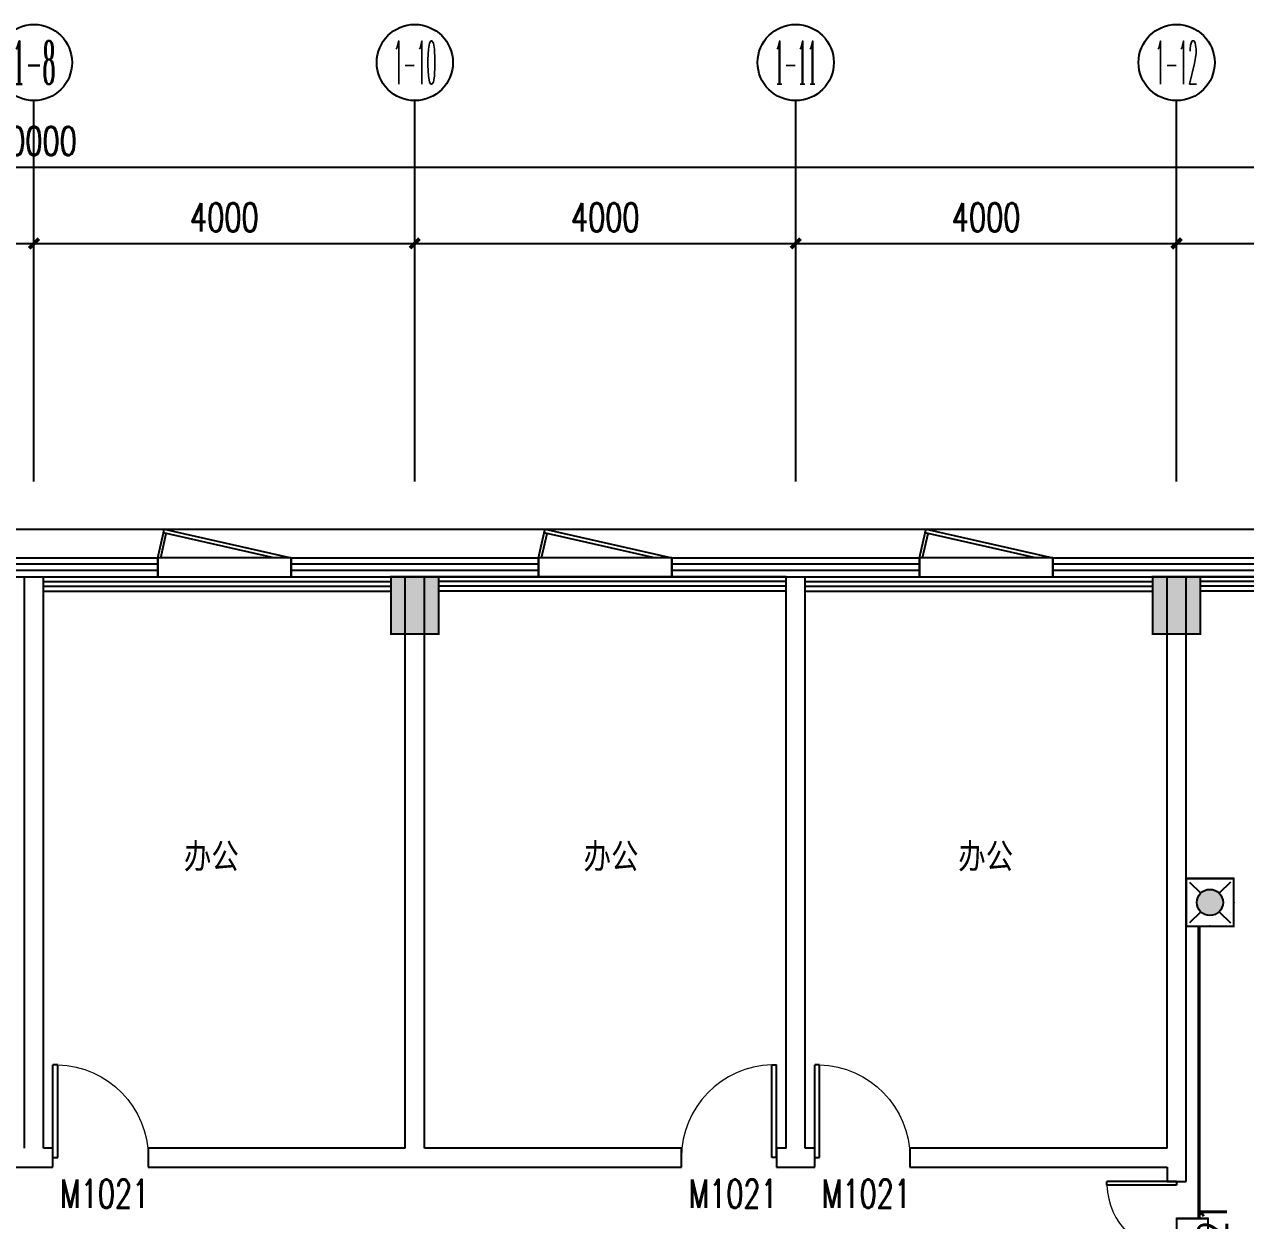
# Model space of a CAD drawing. Extents: x -6243262 to 3079315, y -2914302 to 172723.
# Drawn here: x -1797498 to -1784673, y -656691 to -644130 of the extents above; entities that cross this region are included whole.
import ezdxf
from ezdxf.enums import TextEntityAlignment as Align

# ---------------------------------------------------------------- set-up
doc = ezdxf.new("R2010")
doc.units = 0
doc.header["$LTSCALE"] = 1000
doc.linetypes.add('DASH', pattern=[0.35, 0.25, -0.1])
for name, color, linetype in [('0-柱网', 2, 'Continuous'), ('0-铝板', 32, 'Continuous'), ('A-FLOR-OTHER1-ON', 253, 'Continuous'), ('AXIS', 3, 'Continuous'), ('AXIS_TEXT', 7, 'Continuous'), ('EQUIP-应急', 3, 'Continuous'), ('PUB_TEXT', 7, 'Continuous'), ('STAIR', 2, 'Continuous'), ('WALL', 9, 'Continuous'), ('WINDOW', 4, 'Continuous'), ('WINDOW_TEXT', 7, 'Continuous'), ('WIRE-应急', 1, 'DASH')]:
    doc.layers.add(name, color=color, linetype=linetype)
doc.styles.add('-宋体', font='', dxfattribs={"width": 0.8})
doc.styles.add('_TCH_AXIS', font='COMPLEX', dxfattribs={"bigfont": 'GBCBIG'})
doc.styles.add('_TCH_DIM_T3', font='SIMPLEX', dxfattribs={"width": 0.705882, "bigfont": 'GBCBIG'})
doc.styles.add('_TCH_WINDOW', font='SIMPLEX', dxfattribs={"height": 3.5, "bigfont": 'GBCBIG'})
doc.styles.add('_TEL_ATTDEF', font='gbenor', dxfattribs={"bigfont": 'gbcbig'})
doc.styles.add('_TEL_DIM', font='SIMPLEX', dxfattribs={"width": 0.8, "height": 3.5, "bigfont": 'HZTXT'})
doc.styles.add('COMPLEX', font='COMPLEX')
doc.styles.get('-宋体').set_extended_font_data('SimSun')
doc.dimstyles.new('_TCH_ARCH&&100', dxfattribs={"dimtxt": 297.5, "dimasz": 100, "dimexe": 250, "dimexo": 300, "dimgap": 126.25, "dimtad": 1, "dimdec": 0, "dimzin": 0, "dimdsep": 46, "dimtxsty": '_TCH_DIM_T3', "dimblk": 'ARCHTICK', "dimcen": 0.09, "dimclrt": 7, "dimazin": 2, "dimtfac": 1, "dimtdec": 0, "dimtix": 1, "dimtmove": 2, "dimatfit": 3, "dimfxl": 0, "dimtolj": 1, "dimtzin": 0, "dimarcsym": 0})

# ---------------------------------------------------------------- blocks, each defined once
blk = doc.blocks.new('1#柱网')
at = {"layer": '0-柱网'}
for points in [[(517855, 93967), (517855, 93367), (518355, 93367), (518355, 93967)], [(525855, 93967), (525855, 93367), (526355, 93367), (526355, 93967)]]:
    blk.add_hatch(color=0, dxfattribs=at).paths.add_polyline_path(points)
at = {"layer": '0-柱网', "color": 0, "const_width": 20}
for points in [[(517855, 93967), (517855, 93367), (518355, 93367), (518355, 93967), (517855, 93967)], [(525855, 93967), (525855, 93367), (526355, 93367), (526355, 93967), (525855, 93967)]]:
    blk.add_lwpolyline(points, dxfattribs=at)
blk = doc.blocks.new('A$C22252488')
at = {"layer": '0-铝板', "color": 0}
blk.add_lwpolyline([(1218, 0), (60, 261), (69, 300), (1400, 0)], dxfattribs=at)
at = {"layer": 'WINDOW', "color": 0}
for points in [[(0, 0), (60, 261)], [(31, 0), (90, 254)]]:
    blk.add_lwpolyline(points, dxfattribs=at)
blk = doc.blocks.new('$DorLib2D$00000001')
at = {"color": 0}
for p, q in [((0.45, 0.975), (0.5, 0.975)), ((0.45, 0), (0.45, 0.975)), ((0.5, 0), (0.5, 0.975)), ((0.5, 0), (0.45, 0))]:
    blk.add_line(p, q, dxfattribs=at)
at = {"color": 0, "lineweight": 13}
blk.add_arc((0.475, 0), 0.975, 91.4693, 180, dxfattribs=at)
blk = doc.blocks.new('$DorLib2D$00000002')
at = {"color": 0}
for p, q in [((-0.5, 0), (-0.5, 0.4875)), ((-0.475, 0.4875), (-0.5, 0.4875)), ((-0.475, 0), (-0.475, 0.4875)), ((0.475, 0), (0.475, 0.4875)), ((0.475, 0.4875), (0.5, 0.4875)), ((0.5, 0), (0.5, 0.4875)), ((-0.5, 0), (-0.475, 0)), ((0.5, 0), (0.475, 0))]:
    blk.add_line(p, q, dxfattribs=at)
at = {"color": 0, "lineweight": 13}
for centre, start, end in [((-0.4875, 0), 0, 88.53072), ((0.4875, 0), 91.46928, 180)]:
    blk.add_arc(centre, 0.4875, start, end, dxfattribs=at)
blk = doc.blocks.new('_ArchTick')
at = {"color": 0, "linetype": 'ByBlock', "const_width": 0.4}
blk.add_lwpolyline([(-0.5, -0.5), (0.5, 0.5)], dxfattribs=at)
blk = doc.blocks.new('*D131')
at = {"layer": 'AXIS', "color": 0, "lineweight": -2, "transparency": 16777216}
for p, q in [((1416495, -770052), (1416495, -766802)), ((1456495, -770052), (1456495, -766802)), ((1416495, -767052), (1456495, -767052))]:
    blk.add_line(p, q, dxfattribs=at)
at = {"layer": 'Defpoints', "color": 0, "transparency": 16777216}
for p in [(1456495, -767052), (1416495, -770352), (1456495, -770352)]:
    blk.add_point(p, dxfattribs=at)
at = {"layer": 'AXIS', "color": 0, "lineweight": -2, "transparency": 16777216, "xscale": 100, "yscale": 100, "zscale": 100, "rotation": 180}
blk.add_blockref('_ArchTick', (1416495, -767052), dxfattribs=at)
at = {"layer": 'AXIS', "color": 0, "lineweight": -2, "transparency": 16777216, "xscale": 100, "yscale": 100, "zscale": 100}
blk.add_blockref('_ArchTick', (1456495, -767052), dxfattribs=at)
at = {"layer": 'AXIS', "color": 7, "transparency": 16777216, "insert": (1436495, -766777), "char_height": 297.5, "attachment_point": 5, "style": '_TCH_DIM_T3'}
blk.add_mtext('\\A1;40000', dxfattribs=at)
blk = doc.blocks.new('*D132')
at = {"layer": 'AXIS', "color": 0, "lineweight": -2, "transparency": 16777216}
for p, q in [((1448495, -770052), (1448495, -767602)), ((1456495, -770052), (1456495, -767602)), ((1448495, -767852), (1456495, -767852))]:
    blk.add_line(p, q, dxfattribs=at)
at = {"layer": 'Defpoints', "color": 0, "transparency": 16777216}
for p in [(1456495, -767852), (1448495, -770352), (1456495, -770352)]:
    blk.add_point(p, dxfattribs=at)
at = {"layer": 'AXIS', "color": 0, "lineweight": -2, "transparency": 16777216, "xscale": 100, "yscale": 100, "zscale": 100, "rotation": 180}
blk.add_blockref('_ArchTick', (1448495, -767852), dxfattribs=at)
at = {"layer": 'AXIS', "color": 0, "lineweight": -2, "transparency": 16777216, "xscale": 100, "yscale": 100, "zscale": 100}
blk.add_blockref('_ArchTick', (1456495, -767852), dxfattribs=at)
at = {"layer": 'AXIS', "color": 7, "transparency": 16777216, "insert": (1452495, -767577), "char_height": 297.5, "attachment_point": 5, "style": '_TCH_DIM_T3'}
blk.add_mtext('\\A1;8000', dxfattribs=at)
blk = doc.blocks.new('*D133')
at = {"layer": 'AXIS', "color": 0, "lineweight": -2, "transparency": 16777216}
for p, q in [((1444495, -770052), (1444495, -767602)), ((1448495, -770052), (1448495, -767602)), ((1444495, -767852), (1448495, -767852))]:
    blk.add_line(p, q, dxfattribs=at)
at = {"layer": 'Defpoints', "color": 0, "transparency": 16777216}
for p in [(1448495, -767852), (1444495, -770352), (1448495, -770352)]:
    blk.add_point(p, dxfattribs=at)
at = {"layer": 'AXIS', "color": 0, "lineweight": -2, "transparency": 16777216, "xscale": 100, "yscale": 100, "zscale": 100, "rotation": 180}
blk.add_blockref('_ArchTick', (1444495, -767852), dxfattribs=at)
at = {"layer": 'AXIS', "color": 0, "lineweight": -2, "transparency": 16777216, "xscale": 100, "yscale": 100, "zscale": 100}
blk.add_blockref('_ArchTick', (1448495, -767852), dxfattribs=at)
at = {"layer": 'AXIS', "color": 7, "transparency": 16777216, "insert": (1446495, -767577), "char_height": 297.5, "attachment_point": 5, "style": '_TCH_DIM_T3'}
blk.add_mtext('\\A1;4000', dxfattribs=at)
blk = doc.blocks.new('*D134')
at = {"layer": 'AXIS', "color": 0, "lineweight": -2, "transparency": 16777216}
for p, q in [((1440495, -770052), (1440495, -767602)), ((1444495, -770052), (1444495, -767602)), ((1440495, -767852), (1444495, -767852))]:
    blk.add_line(p, q, dxfattribs=at)
at = {"layer": 'Defpoints', "color": 0, "transparency": 16777216}
for p in [(1444495, -767852), (1440495, -770352), (1444495, -770352)]:
    blk.add_point(p, dxfattribs=at)
at = {"layer": 'AXIS', "color": 0, "lineweight": -2, "transparency": 16777216, "xscale": 100, "yscale": 100, "zscale": 100, "rotation": 180}
blk.add_blockref('_ArchTick', (1440495, -767852), dxfattribs=at)
at = {"layer": 'AXIS', "color": 0, "lineweight": -2, "transparency": 16777216, "xscale": 100, "yscale": 100, "zscale": 100}
blk.add_blockref('_ArchTick', (1444495, -767852), dxfattribs=at)
at = {"layer": 'AXIS', "color": 7, "transparency": 16777216, "insert": (1442495, -767577), "char_height": 297.5, "attachment_point": 5, "style": '_TCH_DIM_T3'}
blk.add_mtext('\\A1;4000', dxfattribs=at)
blk = doc.blocks.new('*D135')
at = {"layer": 'AXIS', "color": 0, "lineweight": -2, "transparency": 16777216}
for p, q in [((1436495, -770052), (1436495, -767602)), ((1440495, -770052), (1440495, -767602)), ((1436495, -767852), (1440495, -767852))]:
    blk.add_line(p, q, dxfattribs=at)
at = {"layer": 'Defpoints', "color": 0, "transparency": 16777216}
for p in [(1440495, -767852), (1436495, -770352), (1440495, -770352)]:
    blk.add_point(p, dxfattribs=at)
at = {"layer": 'AXIS', "color": 0, "lineweight": -2, "transparency": 16777216, "xscale": 100, "yscale": 100, "zscale": 100, "rotation": 180}
blk.add_blockref('_ArchTick', (1436495, -767852), dxfattribs=at)
at = {"layer": 'AXIS', "color": 0, "lineweight": -2, "transparency": 16777216, "xscale": 100, "yscale": 100, "zscale": 100}
blk.add_blockref('_ArchTick', (1440495, -767852), dxfattribs=at)
at = {"layer": 'AXIS', "color": 7, "transparency": 16777216, "insert": (1438495, -767577), "char_height": 297.5, "attachment_point": 5, "style": '_TCH_DIM_T3'}
blk.add_mtext('\\A1;4000', dxfattribs=at)
blk = doc.blocks.new('*D136')
at = {"layer": 'AXIS', "color": 0, "lineweight": -2, "transparency": 16777216}
for p, q in [((1432495, -770052), (1432495, -767602)), ((1436495, -770052), (1436495, -767602)), ((1432495, -767852), (1436495, -767852))]:
    blk.add_line(p, q, dxfattribs=at)
at = {"layer": 'Defpoints', "color": 0, "transparency": 16777216}
for p in [(1436495, -767852), (1432495, -770352), (1436495, -770352)]:
    blk.add_point(p, dxfattribs=at)
at = {"layer": 'AXIS', "color": 0, "lineweight": -2, "transparency": 16777216, "xscale": 100, "yscale": 100, "zscale": 100, "rotation": 180}
blk.add_blockref('_ArchTick', (1432495, -767852), dxfattribs=at)
at = {"layer": 'AXIS', "color": 0, "lineweight": -2, "transparency": 16777216, "xscale": 100, "yscale": 100, "zscale": 100}
blk.add_blockref('_ArchTick', (1436495, -767852), dxfattribs=at)
at = {"layer": 'AXIS', "color": 7, "transparency": 16777216, "insert": (1434495, -767577), "char_height": 297.5, "attachment_point": 5, "style": '_TCH_DIM_T3'}
blk.add_mtext('\\A1;4000', dxfattribs=at)
blk = doc.blocks.new('_AXISO')
at = {"color": 0}
blk.add_circle((0, 0), 0.5, dxfattribs=at)
at = {"layer": 'AXIS_TEXT', "color": 0, "style": 'COMPLEX', "width": 1.041667}
blk.add_attdef('A', text='', height=0.56, dxfattribs=at).set_placement((-0.25, -0.28), (0.25, -0.28), align=Align.FIT)
blk = doc.blocks.new('$WINLIB2D$00000001')
at = {"color": 0}
for points in [[(-0.5, 0.5), (-0.5, -0.5)], [(-0.5, 0.5), (0.5, 0.5)], [(0.5, -0.5), (0.5, 0.5)], [(0.5, 0.1667), (-0.5, 0.1667)], [(0.5, -0.1667), (-0.5, -0.1667)], [(-0.5, -0.5), (0.5, -0.5)]]:
    blk.add_lwpolyline(points, dxfattribs=at)
blk = doc.blocks.new('$equip$00002604')
blk.add_hatch(color=256).paths.add_polyline_path([(0.275, 0.5, 1), (-0.274, 0.5, 1)])
for p, q in [((-0.429, 0.929), (-0.194, 0.694)), ((0.194, 0.694), (0.429, 0.929)), ((-0.429, 0.071), (-0.194, 0.306)), ((0.194, 0.306), (0.429, 0.071))]:
    blk.add_line(p, q)
at = {"const_width": 0.04}
blk.add_lwpolyline([(-0.5, 1), (-0.5, 0), (0.5, 0), (0.5, 1), (-0.5, 1), (-0.5, 0)], dxfattribs=at)
blk.add_lwpolyline([(-0.5, 1), (-0.5, 0), (0.5, 0), (0.5, 1)], close=True)
blk.add_circle((0, 0.5), 0.275)
for p in [(0, 1), (-0.5, 0.5), (0.5, 0.5), (0, 0)]:
    blk.add_point(p)
at = {"color": 7, "style": '_TEL_DIM', "flags": 1}
blk.add_attdef('A', text='', height=0.000025, dxfattribs=at).set_placement((0, 0), align=Align.MIDDLE_CENTER)
blk = doc.blocks.new('$equip$00002534')
for p, q in [((-0.72, 0.66), (-0.72, 0)), ((0.72, 0.66), (-0.72, 0.66)), ((0.72, 0), (0.72, 0.66)), ((-0.72, 0), (0.72, 0))]:
    blk.add_line(p, q)
at = {"const_width": 0.04}
blk.add_lwpolyline([(-0.72, 0.66), (-0.72, 0), (0.72, 0), (0.72, 0.66), (-0.72, 0.66), (-0.72, 0)], dxfattribs=at)
for p in [(0, 0.66), (-0.72, 0.33), (0.72, 0.33), (0, 0)]:
    blk.add_point(p)
at = {"color": 7, "style": '_TEL_DIM'}
blk.add_attdef('$TEXT$', text='', height=0.4, dxfattribs=at).set_placement((0, 0.33), align=Align.MIDDLE_CENTER)
at = {"color": 7, "style": '_TEL_DIM', "flags": 1}
blk.add_attdef('A', text='', height=0.00002, dxfattribs=at).set_placement((0, 0), align=Align.MIDDLE_CENTER)
blk = doc.blocks.new('33')
at = {"layer": '0-铝板', "color": 8}
blk.add_lwpolyline([(1421595.1, -770852.2), (1457095.1, -770852.2), (1457095.1, -779352.2)], dxfattribs=at)
at = {"layer": 'A-FLOR-OTHER1-ON', "color": 8}
for points in [[(1436595.1, -771352.2), (1440245.1, -771352.2)], [(1444395.1, -771352.2), (1440745.1, -771352.2)], [(1444595.1, -771352.2), (1448245.1, -771352.2)], [(1456095.1, -771352.2), (1448745.1, -771352.2)], [(1436595.1, -771502.2), (1440245.1, -771502.2)], [(1444395.1, -771502.2), (1440745.1, -771502.2)], [(1444595.1, -771502.2), (1448245.1, -771502.2)], [(1456095.1, -771502.2), (1448745.1, -771502.2)]]:
    blk.add_lwpolyline(points, dxfattribs=at)
at = {"layer": 'AXIS', "color": 8}
for p, q in [((1436495.1, -770352.2), (1436495.1, -766352.2)), ((1440495.1, -770352.2), (1440495.1, -766352.2)), ((1444495.1, -770352.2), (1444495.1, -766352.2)), ((1448495.1, -770352.2), (1448495.1, -766352.2))]:
    blk.add_line(p, q, dxfattribs=at)
at = {"layer": 'STAIR', "color": 8}
for points in [[(1436595.1, -771402.2), (1440245.1, -771402.2)], [(1436595.1, -771452.2), (1440245.1, -771452.2)], [(1444395.1, -771402.2), (1440745.1, -771402.2)], [(1444395.1, -771452.2), (1440745.1, -771452.2)], [(1444595.1, -771402.2), (1448245.1, -771402.2)], [(1444595.1, -771452.2), (1448245.1, -771452.2)], [(1456095.1, -771402.2), (1448745.1, -771402.2)], [(1456095.1, -771452.2), (1448745.1, -771452.2)]]:
    blk.add_lwpolyline(points, dxfattribs=at)
at = {"layer": 'WALL', "color": 8}
for p, q in [((1439195.1, -771152.2), (1437795.1, -771152.2)), ((1437795.1, -771152.2), (1437795.1, -771352.2)), ((1439195.1, -771352.2), (1439195.1, -771152.2)), ((1443195.1, -771152.2), (1441795.1, -771152.2)), ((1441795.1, -771152.2), (1441795.1, -771352.2)), ((1443195.1, -771352.2), (1443195.1, -771152.2)), ((1447195.1, -771152.2), (1445795.1, -771152.2)), ((1445795.1, -771152.2), (1445795.1, -771352.2)), ((1447195.1, -771352.2), (1447195.1, -771152.2)), ((1436395.1, -777352.2), (1436395.1, -771352.2)), ((1436395.1, -771352.2), (1436595.1, -771352.2)), ((1436595.1, -777352.2), (1436595.1, -771352.2)), ((1437795.1, -771352.2), (1439195.1, -771352.2)), ((1440395.1, -777352.2), (1440395.1, -771352.2)), ((1440395.1, -771352.2), (1440595.1, -771352.2)), ((1440595.1, -777352.2), (1440595.1, -771352.2)), ((1441795.1, -771352.2), (1443195.1, -771352.2)), ((1444395.1, -777352.2), (1444395.1, -771352.2)), ((1444395.1, -771352.2), (1444595.1, -771352.2)), ((1444595.1, -777352.2), (1444595.1, -771352.2)), ((1445795.1, -771352.2), (1447195.1, -771352.2)), ((1448395.1, -777352.2), (1448395.1, -771352.2)), ((1448395.1, -771352.2), (1448595.1, -771352.2)), ((1448595.1, -777452.2), (1448595.1, -771352.2)), ((1436695.1, -777352.2), (1436595.1, -777352.2)), ((1436695.1, -777552.2), (1436695.1, -777352.2)), ((1440395.1, -777352.2), (1437695.1, -777352.2)), ((1437695.1, -777352.2), (1437695.1, -777552.2)), ((1443295.1, -777352.2), (1440595.1, -777352.2)), ((1443295.1, -777552.2), (1443295.1, -777352.2)), ((1444395.1, -777352.2), (1444295.1, -777352.2)), ((1444295.1, -777352.2), (1444295.1, -777552.2)), ((1444695.1, -777352.2), (1444595.1, -777352.2)), ((1444695.1, -777552.2), (1444695.1, -777352.2)), ((1448395.1, -777352.2), (1445695.1, -777352.2)), ((1445695.1, -777352.2), (1445695.1, -777552.2)), ((1448595.1, -777702.2), (1448595.1, -777452.2)), ((1436295.1, -777552.2), (1436495.1, -777552.2)), ((1436495.1, -777552.2), (1436695.1, -777552.2)), ((1437695.1, -777552.2), (1440495.1, -777552.2)), ((1440495.1, -777552.2), (1443295.1, -777552.2)), ((1444295.1, -777552.2), (1444495.1, -777552.2)), ((1444495.1, -777552.2), (1444695.1, -777552.2)), ((1445695.1, -777552.2), (1448395.1, -777552.2)), ((1448395.1, -777552.2), (1448395.1, -777702.2)), ((1448395.1, -777702.2), (1448595.1, -777702.2))]:
    blk.add_line(p, q, dxfattribs=at)
at = {"layer": '0-柱网', "color": 8}
blk.add_blockref('1#柱网', (922390.1, -865319.4), dxfattribs=at)
at = {"layer": '0-铝板', "color": 8}
for p in [(1437795.1, -771152.2), (1441795.1, -771152.2), (1445795.1, -771152.2)]:
    blk.add_blockref('A$C22252488', p, dxfattribs=at)
at = {"layer": 'AXIS', "color": 8}
ref = blk.add_blockref('_AXISO', (1436495.1, -765952.2), dxfattribs=dict(at, xscale=800, yscale=800, zscale=800))
ref.add_attrib('A', '1-8', dxfattribs={"layer": 'AXIS_TEXT', "color": 8, "height": 452.55, "style": '_TCH_AXIS', "width": 0.381818}).set_placement((1436268.8, -766178.5), (1436721.4, -766178.5), align=Align.FIT)
ref = blk.add_blockref('_AXISO', (1440495.1, -765952.2), dxfattribs=dict(at, xscale=800, yscale=800, zscale=800))
ref.add_attrib('A', '1-10', dxfattribs={"layer": 'AXIS_TEXT', "color": 8, "height": 452.55, "style": '_TCH_AXIS', "width": 0.3}).set_placement((1440268.8, -766178.5), (1440721.4, -766178.5), align=Align.FIT)
ref = blk.add_blockref('_AXISO', (1444495.1, -765952.2), dxfattribs=dict(at, xscale=800, yscale=800, zscale=800))
ref.add_attrib('A', '1-11', dxfattribs={"layer": 'AXIS_TEXT', "color": 8, "height": 452.55, "style": '_TCH_AXIS', "width": 0.323077}).set_placement((1444268.8, -766178.5), (1444721.4, -766178.5), align=Align.FIT)
ref = blk.add_blockref('_AXISO', (1448495.1, -765952.2), dxfattribs=dict(at, xscale=800, yscale=800, zscale=800))
ref.add_attrib('A', '1-12', dxfattribs={"layer": 'AXIS_TEXT', "color": 8, "height": 452.55, "style": '_TCH_AXIS', "width": 0.3}).set_placement((1448268.8, -766178.5), (1448721.4, -766178.5), align=Align.FIT)
at = {"layer": 'WINDOW', "color": 8, "xscale": -2600, "yscale": -200, "zscale": -2600, "rotation": 180}
for p in [(1436495.1, -771252.2), (1440495.1, -771252.2), (1444495.1, -771252.2), (1448495.1, -771252.2)]:
    blk.add_blockref('$WINLIB2D$00000001', p, dxfattribs=at)
at = {"layer": 'WINDOW', "color": 8}
ref = blk.add_blockref('$DorLib2D$00000001', (1437195.1, -777452.2), dxfattribs=dict(at, xscale=1000, yscale=-1000, zscale=1000, rotation=180))
ref.add_attrib('A', 'M1021', (1436770.1, -777980.8), dxfattribs={"layer": 'WINDOW_TEXT', "color": 8, "height": 297.5, "style": '_TCH_WINDOW', "width": 0.705882})
ref = blk.add_blockref('$DorLib2D$00000001', (1443795.1, -777452.2), dxfattribs=dict(at, xscale=-1000, yscale=-1000, zscale=-1000, rotation=180))
ref.add_attrib('A', 'M1021', (1443370.1, -777980.8), dxfattribs={"layer": 'WINDOW_TEXT', "color": 8, "height": 297.5, "style": '_TCH_WINDOW', "width": 0.705882})
ref = blk.add_blockref('$DorLib2D$00000001', (1445195.1, -777452.2), dxfattribs=dict(at, xscale=1000, yscale=-1000, zscale=1000, rotation=180))
ref.add_attrib('A', 'M1021', (1444770.1, -777980.8), dxfattribs={"layer": 'WINDOW_TEXT', "color": 8, "height": 297.5, "style": '_TCH_WINDOW', "width": 0.705882})
ref = blk.add_blockref('$DorLib2D$00000002', (1448495.1, -778452.2), dxfattribs=dict(at, xscale=1500, yscale=1500, zscale=1500, rotation=90))
ref.add_attrib('A', 'M1521', (1449023.8, -778877.2), dxfattribs={"layer": 'WINDOW_TEXT', "color": 8, "height": 297.5, "rotation": 90, "style": '_TCH_WINDOW', "width": 0.705882})
at = {"layer": 'PUB_TEXT', "color": 8, "style": '-宋体', "width": 0.8}
for p in [(1438069.9, -774417.6), (1442267.3, -774417.6), (1446201.9, -774417.6)]:
    blk.add_text('办公', height=264.35, dxfattribs=at).set_placement(p)
at = {"layer": 'AXIS', "color": 8}
for p1, p2, distance, picture, middle in [((1416495.1, -770352.2), (1456495.1, -770352.2), 3300, '*D131', (1436495.1, -766777.2)), ((1432495.1, -770352.2), (1436495.1, -770352.2), 2500, '*D136', (1434495.1, -767577.2)), ((1436495.1, -770352.2), (1440495.1, -770352.2), 2500, '*D135', (1438495.1, -767577.2)), ((1440495.1, -770352.2), (1444495.1, -770352.2), 2500, '*D134', (1442495.1, -767577.2)), ((1444495.1, -770352.2), (1448495.1, -770352.2), 2500, '*D133', (1446495.1, -767577.2)), ((1448495.1, -770352.2), (1456495.1, -770352.2), 2500, '*D132', (1452495.1, -767577.2))]:
    dim = blk.add_aligned_dim(p1=p1, p2=p2, distance=distance, dimstyle='_TCH_ARCH&&100', dxfattribs=at)
    dim.commit()
    dim.dimension.update_dxf_attribs({"geometry": picture, "text_midpoint": middle})

msp = doc.modelspace()

# ---------------------------------------------------------------- linework, layer by layer
at = {"layer": 'WIRE-应急', "linetype": 'DASH', "const_width": 35}
msp.add_lwpolyline([(-1785163.2, -656669.9), (-1785163.2, -653600.3)], dxfattribs=at)

# ---------------------------------------------------------------- block references
msp.add_blockref('33', (-3233892.8, 121422.3))
at = {"layer": 'EQUIP-应急', "xscale": 500, "yscale": 500, "zscale": 500, "rotation": 270}
msp.add_blockref('$equip$00002604', (-1785297.7, -653350.3), dxfattribs=at)
at = {"layer": 'EQUIP-应急'}
ref = msp.add_blockref('$equip$00002534', (-1785397.7, -657029.9), dxfattribs=dict(at, xscale=500, yscale=500, zscale=500, rotation=270))
ref.add_attrib('$TEXT$', 'E', dxfattribs={"layer": '0', "color": 7, "height": 200, "style": '_TEL_ATTDEF'}).set_placement((-1785232.7, -657029.9), align=Align.MIDDLE_CENTER)

doc.saveas('drawing.dxf')
